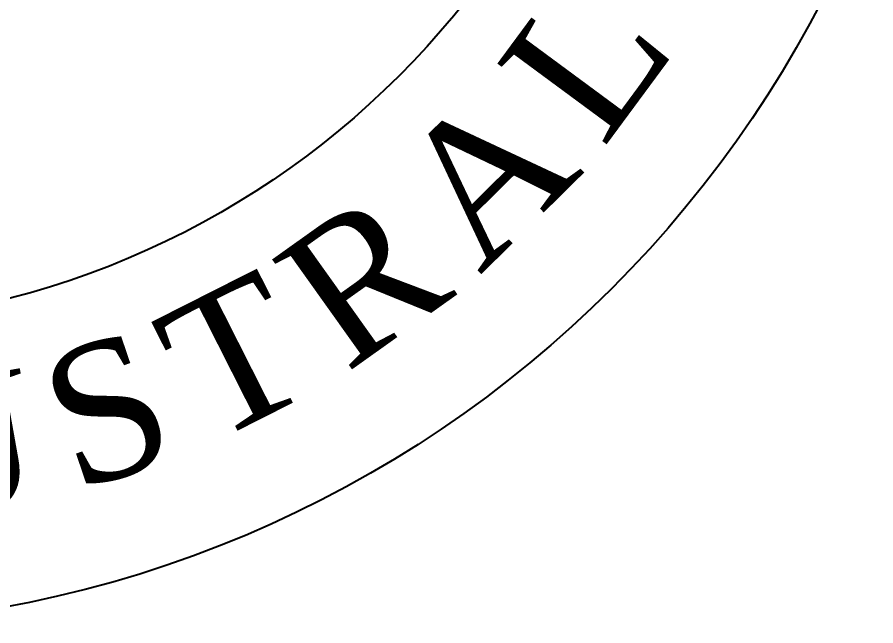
# Model space of a CAD drawing. Header units: millimetres. Extents: x 83 to 303, y 129 to 265.
# Drawn here: x 120.88 to 132.04, y 224.62 to 232.54 of the extents above; entities that cross this region are included whole.
import ezdxf

# ---------------------------------------------------------------- set-up
doc = ezdxf.new("R2010")
doc.units = ezdxf.units.MM
doc.layers.add('L18', color=4, linetype='Continuous')
doc.styles.add('Style 28', font='TIMES.TTF', dxfattribs={"width": 0.999999, "height": 1.659959})
doc.styles.add('Style 29', font='TIMES.TTF', dxfattribs={"width": 0.999999, "height": 1.659959})
doc.styles.add('Style 30', font='TIMES.TTF', dxfattribs={"width": 0.999999, "height": 1.659959})
doc.styles.add('Style 31', font='TIMES.TTF', dxfattribs={"width": 0.999999, "height": 1.659959})
doc.styles.add('Style 32', font='TIMES.TTF', dxfattribs={"width": 0.999999, "height": 1.659959})
doc.styles.add('Style 33', font='TIMES.TTF', dxfattribs={"width": 0.999999, "height": 1.659959})

msp = doc.modelspace()

# ---------------------------------------------------------------- linework, layer by layer
at = {"layer": 'L18'}
for radius in [14.975, 11.062]:
    msp.add_circle((118.018, 239.595), radius, dxfattribs=at)

# ---------------------------------------------------------------- texts
at = {"layer": 'L18', "width": 0.999999}
for s, rotation, style, p in [('L', 53.5611, 'Style 33', (128.497, 230.823)), ('A', 44.663, 'Style 32', (126.893, 229.176)), ('R', 35.4702, 'Style 31', (125.154, 227.902)), ('T', 26.8371, 'Style 30', (123.375, 226.973)), ('S', 18.7721, 'Style 29', (121.622, 226.352)), ('U', 10.0844, 'Style 28', (119.375, 225.903))]:
    msp.add_text(s, height=1.768, rotation=rotation, dxfattribs=dict(at, style=style)).set_placement(p)

doc.saveas('drawing.dxf')
